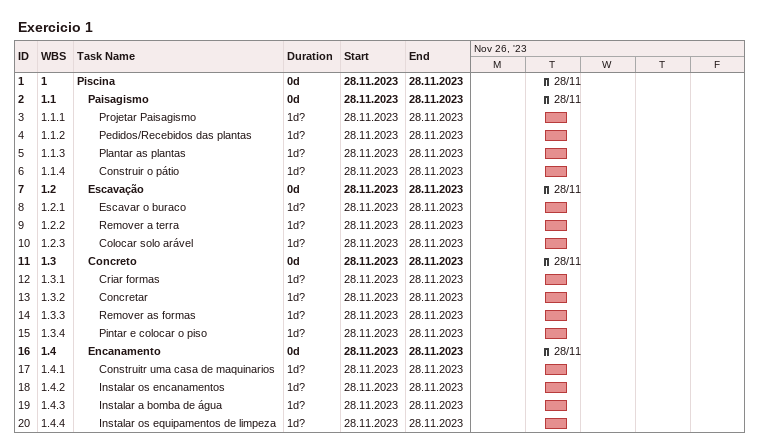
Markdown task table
Exercicio 1

| ID | WBS | Task | Duration | Start | Finish |
|---|---|---|---|---|---|
| 1 | 1 | **Piscina** | 0d | 2023-11-28 | 2023-11-28 |
| 2 | 1.1 | **Paisagismo** | 0d | 2023-11-28 | 2023-11-28 |
| 3 | 1.1.1 | Projetar Paisagismo | 1d? | 2023-11-28 | 2023-11-28 |
| 4 | 1.1.2 | Pedidos/Recebidos das plantas | 1d? | 2023-11-28 | 2023-11-28 |
| 5 | 1.1.3 | Plantar as plantas | 1d? | 2023-11-28 | 2023-11-28 |
| 6 | 1.1.4 | Construir o pátio | 1d? | 2023-11-28 | 2023-11-28 |
| 7 | 1.2 | **Escavação** | 0d | 2023-11-28 | 2023-11-28 |
| 8 | 1.2.1 | Escavar o buraco | 1d? | 2023-11-28 | 2023-11-28 |
| 9 | 1.2.2 | Remover a terra | 1d? | 2023-11-28 | 2023-11-28 |
| 10 | 1.2.3 | Colocar solo arável | 1d? | 2023-11-28 | 2023-11-28 |
| 11 | 1.3 | **Concreto** | 0d | 2023-11-28 | 2023-11-28 |
| 12 | 1.3.1 | Criar formas | 1d? | 2023-11-28 | 2023-11-28 |
| 13 | 1.3.2 | Concretar | 1d? | 2023-11-28 | 2023-11-28 |
| 14 | 1.3.3 | Remover as formas | 1d? | 2023-11-28 | 2023-11-28 |
| 15 | 1.3.4 | Pintar e colocar o piso | 1d? | 2023-11-28 | 2023-11-28 |
| 16 | 1.4 | **Encanamento** | 0d | 2023-11-28 | 2023-11-28 |
| 17 | 1.4.1 | Construitr uma casa de maquinarios | 1d? | 2023-11-28 | 2023-11-28 |
| 18 | 1.4.2 | Instalar os encanamentos | 1d? | 2023-11-28 | 2023-11-28 |
| 19 | 1.4.3 | Instalar a bomba de água | 1d? | 2023-11-28 | 2023-11-28 |
| 20 | 1.4.4 | Instalar os equipamentos de limpeza | 1d? | 2023-11-28 | 2023-11-28 |
